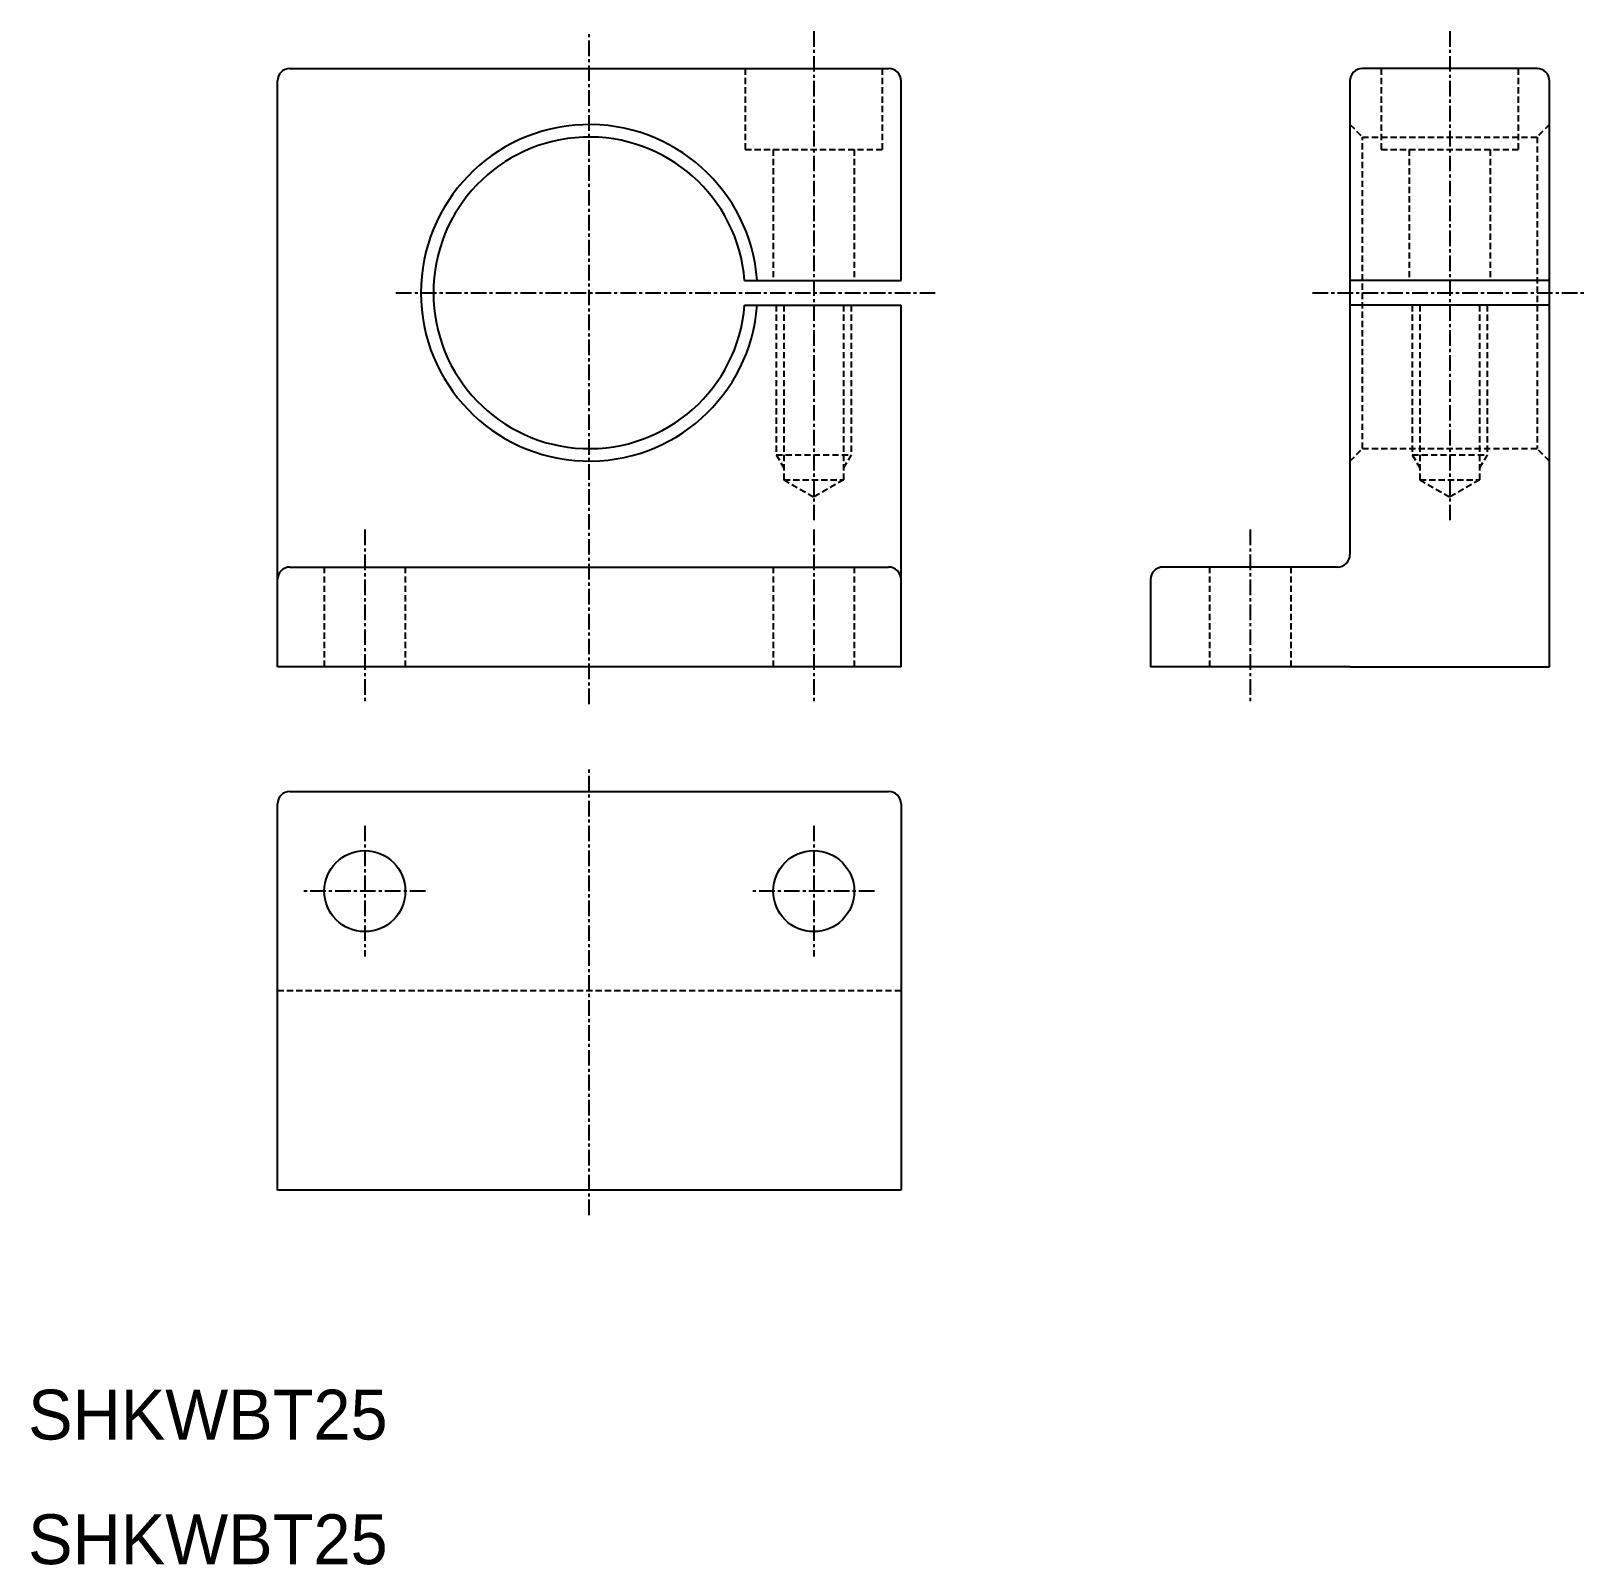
# Model space of a CAD drawing. Extents: x 10 to 135, y 10 to 133.
import ezdxf

# ---------------------------------------------------------------- set-up
doc = ezdxf.new("R2010")
doc.units = 0
doc.linetypes.add('CENTER', pattern=[2, 1.25, -0.25, 0.25, -0.25])
doc.linetypes.add('DASHED', pattern=[0.75, 0.5, -0.25])
doc.layers.get('0').update_dxf_attribs({"linetype": 'CONTINUOUS'})
doc.layers.add('CENTER', color=1, linetype='CENTER')

msp = doc.modelspace()

# ---------------------------------------------------------------- linework, layer by layer
at = {"color": 7, "linetype": 'CONTINUOUS'}
for p, q in [((31, 130), (55, 130)), ((55, 130), (79, 130)), ((131, 130), (117, 130)), ((30, 82), (30, 129)), ((80, 113), (80, 129)), ((116, 129), (116, 91)), ((132, 82), (132, 129)), ((67.46, 113), (80, 113)), ((132, 113), (116, 113)), ((67.46, 111), (80, 111)), ((80, 82), (80, 111)), ((132, 111), (116, 111)), ((31, 90), (79, 90)), ((115, 90), (101, 90)), ((100, 89), (100, 82)), ((80, 82), (30, 82)), ((116, 82), (100, 82)), ((116, 82), (132, 82)), ((31, 72), (79, 72)), ((30, 40), (30, 71)), ((80, 71), (80, 40)), ((80, 40), (30, 40))]:
    msp.add_line(p, q, dxfattribs=at)
at = {"color": 3, "linetype": 'DASHED'}
for p, q in [((67.5, 130), (67.5, 123.5)), ((78.5, 130), (78.5, 123.5)), ((118.5, 130), (118.5, 123.5)), ((129.5, 130), (129.5, 123.5)), ((116, 125.5), (117, 124.5)), ((132, 125.5), (131, 124.5)), ((117, 124.5), (131, 124.5)), ((117, 99.5), (117, 124.5)), ((131, 124.5), (131, 99.5)), ((67.5, 123.5), (78.5, 123.5)), ((69.75, 123.5), (69.75, 113)), ((76.25, 123.5), (76.25, 113)), ((118.5, 123.5), (129.5, 123.5)), ((120.75, 123.5), (120.75, 113)), ((127.25, 123.5), (127.25, 113)), ((70, 111), (70, 99)), ((70.6, 111), (70.6, 97)), ((75.4, 111), (75.4, 97)), ((76, 111), (76, 99)), ((121, 111), (121, 99)), ((121.6, 111), (121.6, 97)), ((126.4, 111), (126.4, 97)), ((127, 111), (127, 99)), ((70, 99), (76, 99)), ((70, 99), (70.6, 97.96)), ((76, 99), (75.4, 97.96)), ((116, 98.5), (117, 99.5)), ((117, 99.5), (131, 99.5)), ((121, 99), (127, 99)), ((121, 99), (121.6, 97.96)), ((127, 99), (126.4, 97.96)), ((132, 98.5), (131, 99.5)), ((70.6, 97), (75.4, 97)), ((70.6, 97), (73, 95.61)), ((75.4, 97), (73, 95.61)), ((121.6, 97), (126.4, 97)), ((121.6, 97), (124, 95.61)), ((126.4, 97), (124, 95.61)), ((33.75, 90), (33.75, 82)), ((40.25, 90), (40.25, 82)), ((69.75, 90), (69.75, 82)), ((76.25, 90), (76.25, 82)), ((104.75, 90), (104.75, 82)), ((111.25, 90), (111.25, 82)), ((80, 56), (30, 56))]:
    msp.add_line(p, q, dxfattribs=at)
at = {"color": 7, "linetype": 'CONTINUOUS'}
for centre in [(37, 64), (73, 64)]:
    msp.add_circle(centre, 3.25, dxfattribs=at)
for centre, radius, start, end in [((31, 129), 1, 90, 180), ((79, 129), 1, 0, 90), ((117, 129), 1, 90, 180), ((131, 129), 1, 0, 90), ((55, 112), 13.5, 4.248, 355.752), ((55, 112), 12.5, 4.5886, 355.4114), ((31, 89), 1, 90, 180), ((79, 89), 1, 0, 90), ((101, 89), 1, 90, 180), ((115, 91), 1, 270, 0), ((31, 71), 1, 90, 180), ((79, 71), 1, 0, 90)]:
    msp.add_arc(centre, radius, start, end, dxfattribs=at)
at = {"layer": 'CENTER', "color": 1, "linetype": 'CENTER'}
for p, q in [((55, 79), (55, 133)), ((73, 133), (73, 93.5)), ((124, 133), (124, 93.5)), ((39.5, 112), (83, 112)), ((113, 112), (135, 112)), ((37, 93), (37, 79)), ((73, 93), (73, 79)), ((108, 93), (108, 79)), ((55, 38), (55, 74)), ((37, 69.25), (37, 58.75)), ((73, 69.25), (73, 58.75)), ((41.87, 64), (32.12, 64)), ((77.87, 64), (68.12, 64))]:
    msp.add_line(p, q, dxfattribs=at)

# ---------------------------------------------------------------- texts
at = {"color": 7, "linetype": 'CONTINUOUS'}
for p in [(10, 20), (10, 10)]:
    msp.add_text('SHKWBT25', height=4, dxfattribs=at).set_placement(p)

doc.saveas('drawing.dxf')
